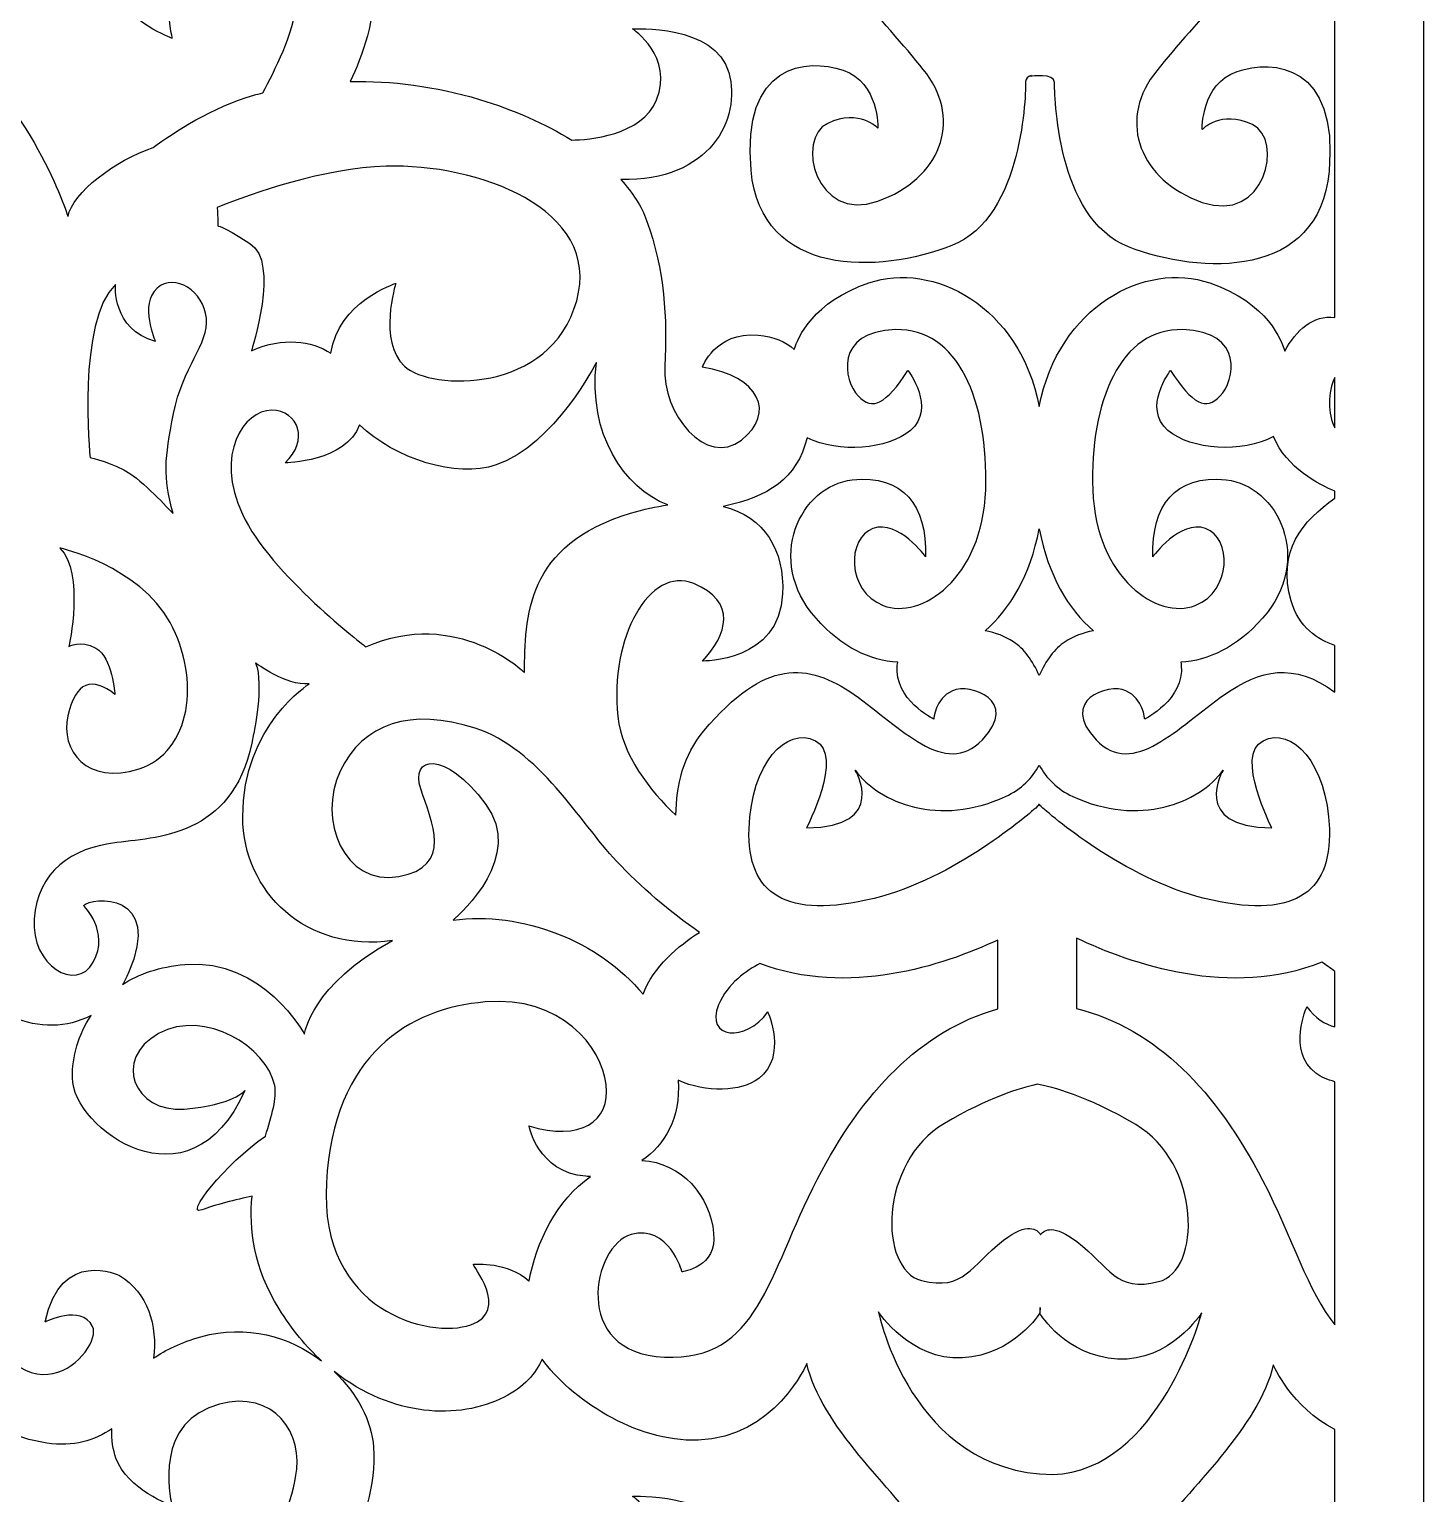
# Model space of a CAD drawing. Header units: centimetres. Extents: x -27.5 to -15.8, y -2.4 to 9.5.
# Drawn here: x -23.952 to -21.897, y 3.607 to 5.765 of the extents above; entities that cross this region are included whole.
import ezdxf

# ---------------------------------------------------------------- set-up
doc = ezdxf.new("R2010")
doc.units = ezdxf.units.CM
doc.header["$MEASUREMENT"] = 0
doc.layers.add('layer 1', color=7, linetype='Continuous')

msp = doc.modelspace()

# ---------------------------------------------------------------- linework, layer by layer
at = {"layer": 'layer 1', "color": 250}
for points, knots in [([(-21.89665, -2.43716), (-21.89665, -2.43716), (-27.5, -2.43716), (-27.5, -2.43716), (-27.5, -2.43716), (-27.5, -2.43716), (-27.5, 9.5), (-27.5, 9.5), (-27.5, 9.5), (-27.5, 9.5), (-21.89665, 9.5), (-21.89665, 9.5), (-21.89665, 9.5), (-21.89665, 9.5), (-21.89665, -2.43716), (-21.89665, -2.43716)], [0, 0, 0, 0, 0.2, 0.2, 0.2, 0.2, 0.4, 0.4, 0.4, 0.4, 0.6, 0.6, 0.6, 0.6, 1, 1, 1, 1]), ([(-23.82998, 5.85552), (-23.82967, 5.84287), (-23.8274, 5.83133), (-23.824, 5.82177), (-23.824, 5.82177), (-23.8073, 5.77493), (-23.74123, 5.75139), (-23.74123, 5.75139), (-23.74123, 5.75139), (-23.74123, 5.75139), (-23.77075, 5.86227), (-23.68688, 5.89573), (-23.68688, 5.89573), (-23.60302, 5.92922), (-23.55114, 5.87002), (-23.55751, 5.80561), (-23.55751, 5.80561), (-23.56234, 5.75683), (-23.58981, 5.70427), (-23.6077, 5.67092), (-23.6077, 5.67092), (-23.61218, 5.66978), (-23.61659, 5.66858), (-23.62096, 5.66733), (-23.62096, 5.66733), (-23.68154, 5.64993), (-23.73778, 5.61344), (-23.7692, 5.59049), (-23.7692, 5.59049), (-23.82429, 5.572), (-23.88833, 5.52378), (-23.89458, 5.48871), (-23.89458, 5.48871), (-23.89458, 5.48871), (-23.95504, 5.67267), (-24.06806, 5.72853), (-24.06806, 5.72853), (-24.12211, 5.75528), (-24.18336, 5.74363), (-24.23891, 5.71022), (-24.23891, 5.71022), (-24.23947, 5.73015), (-24.2495, 5.74974), (-24.27535, 5.76652), (-24.27535, 5.76652), (-24.27535, 5.76652), (-24.24549, 5.70039), (-24.30271, 5.67394), (-24.30271, 5.67394), (-24.35994, 5.64749), (-24.49183, 5.68276), (-24.50178, 5.74447), (-24.50178, 5.74447), (-24.50952, 5.7925), (-24.47506, 5.84052), (-24.45941, 5.85946), (-24.45941, 5.85946), (-24.45231, 5.85613), (-24.44459, 5.85322), (-24.43617, 5.85082), (-24.43617, 5.85082), (-24.30941, 5.81468), (-24.15045, 5.9022), (-24.09459, 5.98787), (-24.09459, 5.98787), (-24.09459, 5.98787), (-24.07739, 5.85658), (-23.92562, 5.83453), (-23.92562, 5.83453), (-23.88739, 5.82898), (-23.85518, 5.83798), (-23.82998, 5.85552)], [0, 0, 0, 0, 0.0526316, 0.0526316, 0.0526316, 0.0526316, 0.1052632, 0.1052632, 0.1052632, 0.1052632, 0.1578947, 0.1578947, 0.1578947, 0.1578947, 0.2105263, 0.2105263, 0.2105263, 0.2105263, 0.2631579, 0.2631579, 0.2631579, 0.2631579, 0.3157895, 0.3157895, 0.3157895, 0.3157895, 0.3684211, 0.3684211, 0.3684211, 0.3684211, 0.4210526, 0.4210526, 0.4210526, 0.4210526, 0.4736842, 0.4736842, 0.4736842, 0.4736842, 0.5263158, 0.5263158, 0.5263158, 0.5263158, 0.5789474, 0.5789474, 0.5789474, 0.5789474, 0.6315789, 0.6315789, 0.6315789, 0.6315789, 0.6842105, 0.6842105, 0.6842105, 0.6842105, 0.7368421, 0.7368421, 0.7368421, 0.7368421, 0.7894737, 0.7894737, 0.7894737, 0.7894737, 0.8421053, 0.8421053, 0.8421053, 0.8421053, 0.8947368, 0.8947368, 0.8947368, 0.8947368, 1, 1, 1, 1]), ([(-22.02772, 5.85458), (-22.02772, 5.85458), (-22.02772, 5.33978), (-22.02772, 5.33978), (-22.02772, 5.33978), (-22.05931, 5.34412), (-22.08468, 5.32121), (-22.10155, 5.29014), (-22.10155, 5.29014), (-22.10532, 5.30422), (-22.1256, 5.36147), (-22.21207, 5.39095), (-22.21207, 5.39095), (-22.3067, 5.42319), (-22.43469, 5.35689), (-22.46329, 5.20854), (-22.46329, 5.20854), (-22.49188, 5.35689), (-22.61989, 5.42319), (-22.71449, 5.39095), (-22.71449, 5.39095), (-22.7963, 5.36306), (-22.81891, 5.31033), (-22.82429, 5.29279), (-22.82429, 5.29279), (-22.83716, 5.3048), (-22.85491, 5.31187), (-22.87766, 5.31382), (-22.87766, 5.31382), (-22.94131, 5.31929), (-22.9598, 5.26651), (-22.9598, 5.26651), (-22.9598, 5.26651), (-22.87559, 5.25379), (-22.85096, 5.19921), (-22.9023, 5.15918), (-22.9023, 5.15918), (-22.95365, 5.11918), (-23.01935, 5.19739), (-23.01527, 5.26835), (-23.01527, 5.26835), (-23.01115, 5.33928), (-23.01527, 5.40841), (-23.04194, 5.48302), (-23.04194, 5.48302), (-23.04937, 5.50374), (-23.06236, 5.52392), (-23.07986, 5.54303), (-23.07986, 5.54303), (-22.94843, 5.54065), (-22.90179, 5.63199), (-22.92074, 5.70078), (-22.92074, 5.70078), (-22.94043, 5.7723), (-23.06253, 5.76533), (-23.06253, 5.76533), (-23.06253, 5.76533), (-23.06253, 5.76533), (-23.00149, 5.72344), (-23.02711, 5.66065), (-23.02711, 5.66065), (-23.04878, 5.60751), (-23.12817, 5.60181), (-23.15215, 5.60133), (-23.15215, 5.60133), (-23.19126, 5.62554), (-23.23786, 5.64611), (-23.28837, 5.66128), (-23.28837, 5.66128), (-23.35364, 5.68089), (-23.4184, 5.6888), (-23.47865, 5.68777), (-23.47865, 5.68777), (-23.46121, 5.72405), (-23.43997, 5.78116), (-23.44419, 5.83778), (-23.44419, 5.83778), (-23.44633, 5.86664), (-23.45892, 5.89667), (-23.47913, 5.92331), (-23.47913, 5.92331), (-23.39993, 5.87239), (-23.31285, 5.8713), (-23.25178, 5.9022), (-23.25178, 5.9022), (-23.22275, 5.9169), (-23.20532, 5.93691), (-23.19605, 5.95824), (-23.19605, 5.95824), (-23.15486, 5.9007), (-23.05901, 5.83579), (-22.96596, 5.83878), (-22.96596, 5.83878), (-22.85301, 5.84243), (-22.80577, 5.95158), (-22.80577, 5.95158), (-22.80577, 5.95158), (-22.78525, 5.86063), (-22.68052, 5.76785), (-22.62916, 5.69871), (-22.62916, 5.69871), (-22.57782, 5.62959), (-22.60863, 5.54408), (-22.70105, 5.51131), (-22.70105, 5.51131), (-22.79346, 5.47858), (-22.82222, 5.6041), (-22.77498, 5.62596), (-22.77498, 5.62596), (-22.72777, 5.64778), (-22.70105, 5.61866), (-22.70105, 5.61866), (-22.70105, 5.61866), (-22.70105, 5.61866), (-22.699, 5.68599), (-22.75239, 5.70417), (-22.75239, 5.70417), (-22.80577, 5.72236), (-22.9023, 5.71509), (-22.88793, 5.55681), (-22.88793, 5.55681), (-22.87354, 5.39853), (-22.699, 5.40401), (-22.5922, 5.44585), (-22.5922, 5.44585), (-22.48541, 5.48768), (-22.48335, 5.67326), (-22.48335, 5.6878), (-22.48335, 5.6878), (-22.48335, 5.6923), (-22.47999, 5.69489), (-22.47536, 5.69633), (-22.47536, 5.69633), (-22.47536, 5.69633), (-22.47569, 5.69515), (-22.47569, 5.69515), (-22.47569, 5.69515), (-22.47569, 5.69515), (-22.44078, 5.70062), (-22.44078, 5.68605), (-22.44078, 5.68605), (-22.44078, 5.67151), (-22.43873, 5.48595), (-22.33194, 5.44411), (-22.33194, 5.44411), (-22.22516, 5.40226), (-22.05059, 5.39678), (-22.03621, 5.55507), (-22.03621, 5.55507), (-22.02183, 5.71334), (-22.11835, 5.72061), (-22.17176, 5.70241), (-22.17176, 5.70241), (-22.22516, 5.68423), (-22.22309, 5.61693), (-22.22309, 5.61693), (-22.22309, 5.61693), (-22.22309, 5.61693), (-22.1964, 5.64604), (-22.14917, 5.6242), (-22.14917, 5.6242), (-22.10194, 5.60237), (-22.1307, 5.47685), (-22.22309, 5.5096), (-22.22309, 5.5096), (-22.31552, 5.54234), (-22.34631, 5.62784), (-22.29498, 5.69696), (-22.29498, 5.69696), (-22.24364, 5.76612), (-22.1389, 5.85888), (-22.11835, 5.94984), (-22.11835, 5.94984), (-22.11835, 5.94984), (-22.09088, 5.88633), (-22.02772, 5.85458)], [0, 0, 0, 0, 0.0222222, 0.0222222, 0.0222222, 0.0222222, 0.0444444, 0.0444444, 0.0444444, 0.0444444, 0.0666667, 0.0666667, 0.0666667, 0.0666667, 0.0888889, 0.0888889, 0.0888889, 0.0888889, 0.1111111, 0.1111111, 0.1111111, 0.1111111, 0.1333333, 0.1333333, 0.1333333, 0.1333333, 0.1555556, 0.1555556, 0.1555556, 0.1555556, 0.1777778, 0.1777778, 0.1777778, 0.1777778, 0.2, 0.2, 0.2, 0.2, 0.2222222, 0.2222222, 0.2222222, 0.2222222, 0.2444444, 0.2444444, 0.2444444, 0.2444444, 0.2666667, 0.2666667, 0.2666667, 0.2666667, 0.2888889, 0.2888889, 0.2888889, 0.2888889, 0.3111111, 0.3111111, 0.3111111, 0.3111111, 0.3333333, 0.3333333, 0.3333333, 0.3333333, 0.3555556, 0.3555556, 0.3555556, 0.3555556, 0.3777778, 0.3777778, 0.3777778, 0.3777778, 0.4, 0.4, 0.4, 0.4, 0.4222222, 0.4222222, 0.4222222, 0.4222222, 0.4444444, 0.4444444, 0.4444444, 0.4444444, 0.4666667, 0.4666667, 0.4666667, 0.4666667, 0.4888889, 0.4888889, 0.4888889, 0.4888889, 0.5111111, 0.5111111, 0.5111111, 0.5111111, 0.5333333, 0.5333333, 0.5333333, 0.5333333, 0.5555556, 0.5555556, 0.5555556, 0.5555556, 0.5777778, 0.5777778, 0.5777778, 0.5777778, 0.6, 0.6, 0.6, 0.6, 0.6222222, 0.6222222, 0.6222222, 0.6222222, 0.6444444, 0.6444444, 0.6444444, 0.6444444, 0.6666667, 0.6666667, 0.6666667, 0.6666667, 0.6888889, 0.6888889, 0.6888889, 0.6888889, 0.7111111, 0.7111111, 0.7111111, 0.7111111, 0.7333333, 0.7333333, 0.7333333, 0.7333333, 0.7555556, 0.7555556, 0.7555556, 0.7555556, 0.7777778, 0.7777778, 0.7777778, 0.7777778, 0.8, 0.8, 0.8, 0.8, 0.8222222, 0.8222222, 0.8222222, 0.8222222, 0.8444444, 0.8444444, 0.8444444, 0.8444444, 0.8666667, 0.8666667, 0.8666667, 0.8666667, 0.8888889, 0.8888889, 0.8888889, 0.8888889, 0.9111111, 0.9111111, 0.9111111, 0.9111111, 0.9333333, 0.9333333, 0.9333333, 0.9333333, 0.9555556, 0.9555556, 0.9555556, 0.9555556, 1, 1, 1, 1]), ([(-23.50725, 5.28719), (-23.53613, 5.30584), (-23.57686, 5.31157), (-23.62431, 5.29104), (-23.62431, 5.29104), (-23.62431, 5.29104), (-23.58182, 5.42121), (-23.6265, 5.44915), (-23.6265, 5.44915), (-23.67117, 5.47707), (-23.67381, 5.47476), (-23.67381, 5.47476), (-23.67381, 5.47476), (-23.67381, 5.47476), (-23.67358, 5.48618), (-23.67487, 5.50209), (-23.67487, 5.50209), (-23.62085, 5.52375), (-23.51792, 5.55985), (-23.42568, 5.56277), (-23.42568, 5.56277), (-23.29321, 5.56695), (-23.10713, 5.5013), (-23.14497, 5.3644), (-23.14497, 5.3644), (-23.18282, 5.22748), (-23.35945, 5.23169), (-23.39885, 5.268), (-23.39885, 5.268), (-23.43828, 5.30432), (-23.4116, 5.39021), (-23.4116, 5.39021), (-23.4116, 5.39021), (-23.4116, 5.39021), (-23.49644, 5.36317), (-23.50725, 5.28719)], [0, 0, 0, 0, 0.1, 0.1, 0.1, 0.1, 0.2, 0.2, 0.2, 0.2, 0.3, 0.3, 0.3, 0.3, 0.4, 0.4, 0.4, 0.4, 0.5, 0.5, 0.5, 0.5, 0.6, 0.6, 0.6, 0.6, 0.7, 0.7, 0.7, 0.7, 0.8, 0.8, 0.8, 0.8, 1, 1, 1, 1]), ([(-23.86218, 5.13375), (-23.86218, 5.13375), (-23.88186, 5.33613), (-23.82475, 5.38847), (-23.82475, 5.38847), (-23.82475, 5.38847), (-23.83011, 5.32184), (-23.76585, 5.30464), (-23.76585, 5.30464), (-23.76585, 5.30464), (-23.79011, 5.35944), (-23.76343, 5.38307), (-23.76343, 5.38307), (-23.73676, 5.40669), (-23.69431, 5.37771), (-23.69067, 5.33903), (-23.69067, 5.33903), (-23.68703, 5.30037), (-23.72583, 5.26705), (-23.73916, 5.19831), (-23.73916, 5.19831), (-23.75253, 5.12956), (-23.75457, 5.1074), (-23.73982, 5.05118), (-23.73982, 5.05118), (-23.73982, 5.05118), (-23.77966, 5.09432), (-23.80326, 5.11), (-23.80326, 5.11), (-23.82687, 5.12569), (-23.86218, 5.13375), (-23.86218, 5.13375)], [0, 0, 0, 0, 0.1111111, 0.1111111, 0.1111111, 0.1111111, 0.2222222, 0.2222222, 0.2222222, 0.2222222, 0.3333333, 0.3333333, 0.3333333, 0.3333333, 0.4444444, 0.4444444, 0.4444444, 0.4444444, 0.5555556, 0.5555556, 0.5555556, 0.5555556, 0.6666667, 0.6666667, 0.6666667, 0.6666667, 0.7777778, 0.7777778, 0.7777778, 0.7777778, 1, 1, 1, 1]), ([(-22.99879, 4.60662), (-23.03767, 4.64342), (-23.07783, 4.69441), (-23.08422, 4.75195), (-23.08422, 4.75195), (-23.09711, 4.86803), (-23.03696, 4.9746), (-22.97251, 4.94796), (-22.97251, 4.94796), (-22.90806, 4.92132), (-22.92311, 4.87184), (-22.95962, 4.83376), (-22.95962, 4.83376), (-22.95962, 4.83376), (-22.84578, 4.83188), (-22.84147, 4.93273), (-22.84147, 4.93273), (-22.83873, 4.99711), (-22.86773, 5.04628), (-22.92925, 5.06157), (-22.92925, 5.06157), (-22.86273, 5.07585), (-22.82061, 5.10154), (-22.8053, 5.16273), (-22.8053, 5.16273), (-22.75916, 5.1396), (-22.68606, 5.14529), (-22.65305, 5.17359), (-22.65305, 5.17359), (-22.6145, 5.20667), (-22.65678, 5.26175), (-22.65678, 5.26175), (-22.65678, 5.26175), (-22.68913, 5.21217), (-22.70903, 5.20227), (-22.73019, 5.22428), (-22.73019, 5.22428), (-22.75133, 5.24632), (-22.76632, 5.31936), (-22.67485, 5.32205), (-22.67485, 5.32205), (-22.58339, 5.32477), (-22.53766, 5.21673), (-22.54222, 5.08576), (-22.54222, 5.08576), (-22.5468, 4.95474), (-22.63827, 4.89397), (-22.69316, 4.91559), (-22.69316, 4.91559), (-22.74804, 4.9372), (-22.74652, 5.01552), (-22.7084, 5.02904), (-22.7084, 5.02904), (-22.67028, 5.04252), (-22.63066, 4.98715), (-22.63066, 4.98715), (-22.63066, 4.98715), (-22.62913, 5.06278), (-22.66266, 5.10869), (-22.7389, 5.10058), (-22.7389, 5.10058), (-22.81511, 5.09249), (-22.86846, 4.9831), (-22.79225, 4.89667), (-22.79225, 4.89667), (-22.75433, 4.85368), (-22.71263, 4.83442), (-22.67183, 4.8319), (-22.67183, 4.8319), (-22.67216, 4.83045), (-22.67241, 4.82902), (-22.67255, 4.82754), (-22.67255, 4.82754), (-22.67744, 4.77699), (-22.61877, 4.74815), (-22.61877, 4.74815), (-22.61877, 4.74815), (-22.61877, 4.74815), (-22.61715, 4.77846), (-22.59108, 4.78999), (-22.59108, 4.78999), (-22.565, 4.80155), (-22.49166, 4.77556), (-22.54707, 4.71781), (-22.54707, 4.71781), (-22.60249, 4.66008), (-22.66746, 4.73674), (-22.73621, 4.78431), (-22.73621, 4.78431), (-22.80495, 4.83188), (-22.86724, 4.8376), (-22.95748, 4.73103), (-22.95748, 4.73103), (-22.9878, 4.69518), (-22.99824, 4.65036), (-22.99879, 4.60662)], [0, 0, 0, 0, 0.04, 0.04, 0.04, 0.04, 0.08, 0.08, 0.08, 0.08, 0.12, 0.12, 0.12, 0.12, 0.16, 0.16, 0.16, 0.16, 0.2, 0.2, 0.2, 0.2, 0.24, 0.24, 0.24, 0.24, 0.28, 0.28, 0.28, 0.28, 0.32, 0.32, 0.32, 0.32, 0.36, 0.36, 0.36, 0.36, 0.4, 0.4, 0.4, 0.4, 0.44, 0.44, 0.44, 0.44, 0.48, 0.48, 0.48, 0.48, 0.52, 0.52, 0.52, 0.52, 0.56, 0.56, 0.56, 0.56, 0.6, 0.6, 0.6, 0.6, 0.64, 0.64, 0.64, 0.64, 0.68, 0.68, 0.68, 0.68, 0.72, 0.72, 0.72, 0.72, 0.76, 0.76, 0.76, 0.76, 0.8, 0.8, 0.8, 0.8, 0.84, 0.84, 0.84, 0.84, 0.88, 0.88, 0.88, 0.88, 0.92, 0.92, 0.92, 0.92, 1, 1, 1, 1]), ([(-22.02772, 5.08402), (-22.02772, 5.08402), (-22.02772, 5.07347), (-22.02772, 5.07347), (-22.02772, 5.07347), (-22.07459, 5.04054), (-22.11345, 4.99578), (-22.09202, 4.92224), (-22.09202, 4.92224), (-22.08069, 4.88334), (-22.05292, 4.8652), (-22.02772, 4.85681), (-22.02772, 4.85681), (-22.02772, 4.85681), (-22.02772, 4.78783), (-22.02772, 4.78783), (-22.02772, 4.78783), (-22.08853, 4.83267), (-22.13756, 4.82086), (-22.19038, 4.78431), (-22.19038, 4.78431), (-22.25913, 4.73674), (-22.32411, 4.66008), (-22.3795, 4.71781), (-22.3795, 4.71781), (-22.43492, 4.77556), (-22.36157, 4.80155), (-22.33551, 4.78999), (-22.33551, 4.78999), (-22.30945, 4.77846), (-22.30781, 4.74815), (-22.30781, 4.74815), (-22.30781, 4.74815), (-22.30781, 4.74815), (-22.24915, 4.77699), (-22.25404, 4.82754), (-22.25404, 4.82754), (-22.25418, 4.82902), (-22.25442, 4.83045), (-22.25474, 4.8319), (-22.25474, 4.8319), (-22.21397, 4.83442), (-22.17226, 4.85368), (-22.13434, 4.89667), (-22.13434, 4.89667), (-22.05813, 4.9831), (-22.11147, 5.09249), (-22.1877, 5.10058), (-22.1877, 5.10058), (-22.26393, 5.10869), (-22.29745, 5.06278), (-22.29593, 4.98715), (-22.29593, 4.98715), (-22.29593, 4.98715), (-22.2563, 5.04252), (-22.21819, 5.02904), (-22.21819, 5.02904), (-22.18008, 5.01552), (-22.17855, 4.9372), (-22.23344, 4.91559), (-22.23344, 4.91559), (-22.28832, 4.89397), (-22.37978, 4.95474), (-22.38436, 5.08576), (-22.38436, 5.08576), (-22.38893, 5.21673), (-22.3432, 5.32477), (-22.25172, 5.32205), (-22.25172, 5.32205), (-22.16025, 5.31936), (-22.17525, 5.24632), (-22.19641, 5.22428), (-22.19641, 5.22428), (-22.21754, 5.20227), (-22.23745, 5.21217), (-22.26981, 5.26175), (-22.26981, 5.26175), (-22.26981, 5.26175), (-22.31211, 5.20667), (-22.27353, 5.17359), (-22.27353, 5.17359), (-22.23972, 5.1446), (-22.16379, 5.13934), (-22.11793, 5.16452), (-22.11793, 5.16452), (-22.09956, 5.11801), (-22.04925, 5.0929), (-22.02772, 5.08402)], [0, 0, 0, 0, 0.0434783, 0.0434783, 0.0434783, 0.0434783, 0.0869565, 0.0869565, 0.0869565, 0.0869565, 0.1304348, 0.1304348, 0.1304348, 0.1304348, 0.173913, 0.173913, 0.173913, 0.173913, 0.2173913, 0.2173913, 0.2173913, 0.2173913, 0.2608696, 0.2608696, 0.2608696, 0.2608696, 0.3043478, 0.3043478, 0.3043478, 0.3043478, 0.3478261, 0.3478261, 0.3478261, 0.3478261, 0.3913043, 0.3913043, 0.3913043, 0.3913043, 0.4347826, 0.4347826, 0.4347826, 0.4347826, 0.4782609, 0.4782609, 0.4782609, 0.4782609, 0.5217391, 0.5217391, 0.5217391, 0.5217391, 0.5652174, 0.5652174, 0.5652174, 0.5652174, 0.6086957, 0.6086957, 0.6086957, 0.6086957, 0.6521739, 0.6521739, 0.6521739, 0.6521739, 0.6956522, 0.6956522, 0.6956522, 0.6956522, 0.7391304, 0.7391304, 0.7391304, 0.7391304, 0.7826087, 0.7826087, 0.7826087, 0.7826087, 0.826087, 0.826087, 0.826087, 0.826087, 0.8695652, 0.8695652, 0.8695652, 0.8695652, 0.9130435, 0.9130435, 0.9130435, 0.9130435, 1, 1, 1, 1]), ([(-23.01076, 5.06369), (-23.02769, 5.06128), (-23.04592, 5.05727), (-23.06545, 5.0515), (-23.06545, 5.0515), (-23.22013, 5.00583), (-23.22171, 4.89656), (-23.22171, 4.81665), (-23.22171, 4.81665), (-23.22171, 4.81665), (-23.32053, 4.91372), (-23.45588, 4.85472), (-23.45588, 4.85472), (-23.45588, 4.85472), (-23.59601, 4.96124), (-23.63763, 5.05009), (-23.63763, 5.05009), (-23.67928, 5.13892), (-23.63492, 5.20317), (-23.59476, 5.20317), (-23.59476, 5.20317), (-23.55462, 5.20317), (-23.53926, 5.15816), (-23.57468, 5.12577), (-23.57468, 5.12577), (-23.57468, 5.12577), (-23.48465, 5.12668), (-23.46527, 5.18182), (-23.46527, 5.18182), (-23.41247, 5.13149), (-23.32273, 5.10289), (-23.26373, 5.1228), (-23.26373, 5.1228), (-23.17748, 5.15193), (-23.11589, 5.27379), (-23.11589, 5.27379), (-23.11589, 5.27379), (-23.12853, 5.16863), (-23.07533, 5.08834), (-23.01076, 5.06369)], [0, 0, 0, 0, 0.0909091, 0.0909091, 0.0909091, 0.0909091, 0.1818182, 0.1818182, 0.1818182, 0.1818182, 0.2727273, 0.2727273, 0.2727273, 0.2727273, 0.3636364, 0.3636364, 0.3636364, 0.3636364, 0.4545455, 0.4545455, 0.4545455, 0.4545455, 0.5454545, 0.5454545, 0.5454545, 0.5454545, 0.6363636, 0.6363636, 0.6363636, 0.6363636, 0.7272727, 0.7272727, 0.7272727, 0.7272727, 0.8181818, 0.8181818, 0.8181818, 0.8181818, 1, 1, 1, 1]), ([(-22.02772, 5.25157), (-22.02772, 5.25157), (-22.02772, 5.17711), (-22.02772, 5.17711), (-22.02772, 5.17711), (-22.03818, 5.19725), (-22.03798, 5.23063), (-22.02772, 5.25157)], [0, 0, 0, 0, 0.3333333, 0.3333333, 0.3333333, 0.3333333, 1, 1, 1, 1]), ([(-22.46329, 5.0283), (-22.47669, 4.96001), (-22.50603, 4.90994), (-22.54312, 4.87833), (-22.54312, 4.87833), (-22.52787, 4.87539), (-22.51351, 4.87012), (-22.50144, 4.86217), (-22.50144, 4.86217), (-22.48606, 4.85205), (-22.4727, 4.83404), (-22.46329, 4.81229), (-22.46329, 4.81229), (-22.45388, 4.83404), (-22.44053, 4.85205), (-22.42514, 4.86217), (-22.42514, 4.86217), (-22.41308, 4.87012), (-22.39871, 4.87539), (-22.38347, 4.87833), (-22.38347, 4.87833), (-22.42055, 4.90994), (-22.44988, 4.96001), (-22.46329, 5.0283)], [0, 0, 0, 0, 0.1428571, 0.1428571, 0.1428571, 0.1428571, 0.2857143, 0.2857143, 0.2857143, 0.2857143, 0.4285714, 0.4285714, 0.4285714, 0.4285714, 0.5714286, 0.5714286, 0.5714286, 0.5714286, 0.7142857, 0.7142857, 0.7142857, 0.7142857, 1, 1, 1, 1]), ([(-23.89325, 4.85515), (-23.89325, 4.85515), (-23.86965, 4.96364), (-23.90655, 5.00024), (-23.90655, 5.00024), (-23.90655, 5.00024), (-23.78999, 4.97409), (-23.74425, 4.89044), (-23.74425, 4.89044), (-23.69849, 4.80679), (-23.71326, 4.69962), (-23.78999, 4.67477), (-23.78999, 4.67477), (-23.8667, 4.64996), (-23.90655, 4.70223), (-23.89474, 4.75321), (-23.89474, 4.75321), (-23.88293, 4.80419), (-23.85932, 4.8107), (-23.82537, 4.78457), (-23.82537, 4.78457), (-23.82537, 4.78457), (-23.82982, 4.83946), (-23.85341, 4.85254), (-23.85341, 4.85254), (-23.87702, 4.8656), (-23.89325, 4.85515), (-23.89325, 4.85515)], [0, 0, 0, 0, 0.125, 0.125, 0.125, 0.125, 0.25, 0.25, 0.25, 0.25, 0.375, 0.375, 0.375, 0.375, 0.5, 0.5, 0.5, 0.5, 0.625, 0.625, 0.625, 0.625, 0.75, 0.75, 0.75, 0.75, 1, 1, 1, 1]), ([(-23.8141, 4.35726), (-23.81112, 4.36228), (-23.80837, 4.36763), (-23.80591, 4.37331), (-23.80591, 4.37331), (-23.75251, 4.49518), (-23.86135, 4.48608), (-23.87162, 4.47336), (-23.87162, 4.47336), (-23.87162, 4.47336), (-23.83246, 4.4352), (-23.85733, 4.39003), (-23.85733, 4.39003), (-23.88221, 4.34484), (-23.9494, 4.38452), (-23.94441, 4.45395), (-23.94441, 4.45395), (-23.93945, 4.52337), (-23.88968, 4.55864), (-23.8225, 4.56635), (-23.8225, 4.56635), (-23.75532, 4.57407), (-23.64572, 4.57887), (-23.62109, 4.72622), (-23.62109, 4.72622), (-23.62109, 4.72622), (-23.60547, 4.79861), (-23.61806, 4.83074), (-23.61806, 4.83074), (-23.61806, 4.83074), (-23.57392, 4.79721), (-23.53922, 4.80002), (-23.53922, 4.80002), (-23.53922, 4.80002), (-23.63701, 4.73902), (-23.63701, 4.60395), (-23.63701, 4.60395), (-23.63701, 4.49333), (-23.54281, 4.40353), (-23.41639, 4.4219), (-23.41639, 4.4219), (-23.53625, 4.35718), (-23.5461, 4.28383), (-23.5461, 4.28383), (-23.5461, 4.28383), (-23.5461, 4.28383), (-23.60625, 4.39608), (-23.72224, 4.38656), (-23.72224, 4.38656), (-23.75949, 4.38353), (-23.78993, 4.37282), (-23.8141, 4.35726)], [0, 0, 0, 0, 0.0714286, 0.0714286, 0.0714286, 0.0714286, 0.1428571, 0.1428571, 0.1428571, 0.1428571, 0.2142857, 0.2142857, 0.2142857, 0.2142857, 0.2857143, 0.2857143, 0.2857143, 0.2857143, 0.3571429, 0.3571429, 0.3571429, 0.3571429, 0.4285714, 0.4285714, 0.4285714, 0.4285714, 0.5, 0.5, 0.5, 0.5, 0.5714286, 0.5714286, 0.5714286, 0.5714286, 0.6428571, 0.6428571, 0.6428571, 0.6428571, 0.7142857, 0.7142857, 0.7142857, 0.7142857, 0.7857143, 0.7857143, 0.7857143, 0.7857143, 0.8571429, 0.8571429, 0.8571429, 0.8571429, 1, 1, 1, 1]), ([(-23.04722, 4.34268), (-23.11144, 4.42132), (-23.22628, 4.46554), (-23.32721, 4.452), (-23.32721, 4.452), (-23.31433, 4.46301), (-23.22246, 4.54572), (-23.27899, 4.62253), (-23.27899, 4.62253), (-23.33971, 4.70498), (-23.391, 4.69303), (-23.3748, 4.64521), (-23.3748, 4.64521), (-23.35859, 4.59742), (-23.32623, 4.53049), (-23.4072, 4.51615), (-23.4072, 4.51615), (-23.48814, 4.50181), (-23.52725, 4.601), (-23.49351, 4.67152), (-23.49351, 4.67152), (-23.4598, 4.74204), (-23.38927, 4.76527), (-23.29474, 4.73484), (-23.29474, 4.73484), (-23.20024, 4.70438), (-23.14007, 4.59591), (-23.08638, 4.53883), (-23.08638, 4.53883), (-23.05078, 4.501), (-23.00766, 4.46402), (-22.96385, 4.43395), (-22.96385, 4.43395), (-22.99462, 4.41462), (-23.03196, 4.38317), (-23.04722, 4.34268)], [0, 0, 0, 0, 0.1, 0.1, 0.1, 0.1, 0.2, 0.2, 0.2, 0.2, 0.3, 0.3, 0.3, 0.3, 0.4, 0.4, 0.4, 0.4, 0.5, 0.5, 0.5, 0.5, 0.6, 0.6, 0.6, 0.6, 0.7, 0.7, 0.7, 0.7, 0.8, 0.8, 0.8, 0.8, 1, 1, 1, 1]), ([(-22.46329, 4.68044), (-22.47351, 4.66114), (-22.48957, 4.64474), (-22.51285, 4.6341), (-22.51285, 4.6341), (-22.61062, 4.58934), (-22.69863, 4.62399), (-22.73448, 4.67308), (-22.73448, 4.67308), (-22.73448, 4.67308), (-22.68395, 4.58934), (-22.80617, 4.58791), (-22.80617, 4.58791), (-22.80617, 4.58791), (-22.75076, 4.69471), (-22.79315, 4.71636), (-22.79315, 4.71636), (-22.8355, 4.73802), (-22.88765, 4.68317), (-22.89091, 4.58646), (-22.89091, 4.58646), (-22.89418, 4.48974), (-22.8355, 4.45221), (-22.70677, 4.48398), (-22.70677, 4.48398), (-22.58797, 4.51328), (-22.48027, 4.60651), (-22.46436, 4.62072), (-22.46436, 4.62072), (-22.46436, 4.62072), (-22.46424, 4.62253), (-22.46424, 4.62253), (-22.46424, 4.62253), (-22.46424, 4.62253), (-22.46391, 4.62223), (-22.46329, 4.62166), (-22.46329, 4.62166), (-22.46266, 4.62223), (-22.46233, 4.62253), (-22.46233, 4.62253), (-22.46233, 4.62253), (-22.46233, 4.62253), (-22.46225, 4.62072), (-22.46225, 4.62072), (-22.46225, 4.62072), (-22.44638, 4.60655), (-22.33866, 4.5133), (-22.21982, 4.48398), (-22.21982, 4.48398), (-22.09108, 4.45221), (-22.03242, 4.48974), (-22.03566, 4.58646), (-22.03566, 4.58646), (-22.03894, 4.68317), (-22.09108, 4.73802), (-22.13346, 4.71636), (-22.13346, 4.71636), (-22.17581, 4.69471), (-22.12041, 4.58791), (-22.12041, 4.58791), (-22.12041, 4.58791), (-22.24264, 4.58934), (-22.1921, 4.67308), (-22.1921, 4.67308), (-22.1921, 4.67308), (-22.22796, 4.62399), (-22.31597, 4.58934), (-22.41374, 4.6341), (-22.41374, 4.6341), (-22.43701, 4.64474), (-22.45308, 4.66114), (-22.46329, 4.68044)], [0, 0, 0, 0, 0.0526316, 0.0526316, 0.0526316, 0.0526316, 0.1052632, 0.1052632, 0.1052632, 0.1052632, 0.1578947, 0.1578947, 0.1578947, 0.1578947, 0.2105263, 0.2105263, 0.2105263, 0.2105263, 0.2631579, 0.2631579, 0.2631579, 0.2631579, 0.3157895, 0.3157895, 0.3157895, 0.3157895, 0.3684211, 0.3684211, 0.3684211, 0.3684211, 0.4210526, 0.4210526, 0.4210526, 0.4210526, 0.4736842, 0.4736842, 0.4736842, 0.4736842, 0.5263158, 0.5263158, 0.5263158, 0.5263158, 0.5789474, 0.5789474, 0.5789474, 0.5789474, 0.6315789, 0.6315789, 0.6315789, 0.6315789, 0.6842105, 0.6842105, 0.6842105, 0.6842105, 0.7368421, 0.7368421, 0.7368421, 0.7368421, 0.7894737, 0.7894737, 0.7894737, 0.7894737, 0.8421053, 0.8421053, 0.8421053, 0.8421053, 0.8947368, 0.8947368, 0.8947368, 0.8947368, 1, 1, 1, 1]), ([(-23.5209, 3.80257), (-23.56776, 3.83816), (-23.63143, 3.85706), (-23.69878, 3.83803), (-23.69878, 3.83803), (-23.7276, 3.82989), (-23.75061, 3.81892), (-23.76878, 3.80629), (-23.76878, 3.80629), (-23.76206, 3.85421), (-23.77723, 3.90322), (-23.81863, 3.92827), (-23.81863, 3.92827), (-23.81863, 3.92827), (-23.9057, 3.97013), (-23.9281, 3.85994), (-23.9281, 3.85994), (-23.9281, 3.85994), (-23.87586, 3.88638), (-23.85844, 3.85333), (-23.85844, 3.85333), (-23.84102, 3.82027), (-23.96792, 3.67479), (-24.05002, 3.93267), (-24.05002, 3.93267), (-24.05002, 3.93267), (-24.07988, 4.13985), (-24.14208, 4.19936), (-24.14208, 4.19936), (-24.2043, 4.25888), (-24.24161, 4.32281), (-24.20678, 4.38893), (-24.20678, 4.38893), (-24.17395, 4.45128), (-24.1256, 4.48028), (-24.05137, 4.47047), (-24.05137, 4.47047), (-24.057, 4.44637), (-24.05831, 4.42137), (-24.05233, 4.39695), (-24.05233, 4.39695), (-24.03207, 4.31407), (-23.93132, 4.27317), (-23.86062, 4.31159), (-23.86062, 4.31159), (-23.8794, 4.2834), (-23.88822, 4.2507), (-23.88822, 4.2198), (-23.88822, 4.2198), (-23.88822, 4.14616), (-23.71548, 4.0177), (-23.634, 4.20103), (-23.634, 4.20103), (-23.634, 4.20103), (-23.6503, 4.17939), (-23.72362, 4.1736), (-23.72362, 4.1736), (-23.79697, 4.16783), (-23.82956, 4.24721), (-23.76111, 4.28474), (-23.76111, 4.28474), (-23.69266, 4.32228), (-23.6014, 4.26455), (-23.59001, 4.20824), (-23.59001, 4.20824), (-23.58629, 4.1899), (-23.59432, 4.16464), (-23.6036, 4.13371), (-23.6036, 4.13371), (-23.66311, 4.09302), (-23.72457, 4.01426), (-23.69757, 4.02492), (-23.69757, 4.02492), (-23.67959, 4.03199), (-23.64626, 4.04015), (-23.6232, 4.04541), (-23.6232, 4.04541), (-23.62814, 3.99643), (-23.6216, 3.94024), (-23.58349, 3.87913), (-23.58349, 3.87913), (-23.56445, 3.84859), (-23.5433, 3.82323), (-23.5209, 3.80257)], [0, 0, 0, 0, 0.0454545, 0.0454545, 0.0454545, 0.0454545, 0.0909091, 0.0909091, 0.0909091, 0.0909091, 0.1363636, 0.1363636, 0.1363636, 0.1363636, 0.1818182, 0.1818182, 0.1818182, 0.1818182, 0.2272727, 0.2272727, 0.2272727, 0.2272727, 0.2727273, 0.2727273, 0.2727273, 0.2727273, 0.3181818, 0.3181818, 0.3181818, 0.3181818, 0.3636364, 0.3636364, 0.3636364, 0.3636364, 0.4090909, 0.4090909, 0.4090909, 0.4090909, 0.4545455, 0.4545455, 0.4545455, 0.4545455, 0.5, 0.5, 0.5, 0.5, 0.5454545, 0.5454545, 0.5454545, 0.5454545, 0.5909091, 0.5909091, 0.5909091, 0.5909091, 0.6363636, 0.6363636, 0.6363636, 0.6363636, 0.6818182, 0.6818182, 0.6818182, 0.6818182, 0.7272727, 0.7272727, 0.7272727, 0.7272727, 0.7727273, 0.7727273, 0.7727273, 0.7727273, 0.8181818, 0.8181818, 0.8181818, 0.8181818, 0.8636364, 0.8636364, 0.8636364, 0.8636364, 0.9090909, 0.9090909, 0.9090909, 0.9090909, 1, 1, 1, 1]), ([(-22.02772, 4.37604), (-22.02772, 4.37604), (-22.02772, 4.29482), (-22.02772, 4.29482), (-22.02772, 4.29482), (-22.04164, 4.29811), (-22.05704, 4.30783), (-22.06879, 4.32438), (-22.06879, 4.32438), (-22.06879, 4.32438), (-22.09829, 4.25903), (-22.0555, 4.22637), (-22.0555, 4.22637), (-22.04814, 4.22074), (-22.03858, 4.21653), (-22.02772, 4.21386), (-22.02772, 4.21386), (-22.02772, 4.21386), (-22.02772, 3.85584), (-22.02772, 3.85584), (-22.02772, 3.85584), (-22.06757, 3.90422), (-22.08949, 3.98286), (-22.13423, 4.06892), (-22.13423, 4.06892), (-22.20215, 4.19957), (-22.28935, 4.29139), (-22.4085, 4.32196), (-22.4085, 4.32196), (-22.4085, 4.32196), (-22.4085, 4.4255), (-22.4085, 4.4255), (-22.4085, 4.4255), (-22.32731, 4.38673), (-22.18139, 4.33638), (-22.0469, 4.38985), (-22.0469, 4.38985), (-22.04073, 4.38608), (-22.03415, 4.38149), (-22.02772, 4.37604)], [0, 0, 0, 0, 0.0909091, 0.0909091, 0.0909091, 0.0909091, 0.1818182, 0.1818182, 0.1818182, 0.1818182, 0.2727273, 0.2727273, 0.2727273, 0.2727273, 0.3636364, 0.3636364, 0.3636364, 0.3636364, 0.4545455, 0.4545455, 0.4545455, 0.4545455, 0.5454545, 0.5454545, 0.5454545, 0.5454545, 0.6363636, 0.6363636, 0.6363636, 0.6363636, 0.7272727, 0.7272727, 0.7272727, 0.7272727, 0.8181818, 0.8181818, 0.8181818, 0.8181818, 1, 1, 1, 1]), ([(-23.04878, 4.09766), (-23.01591, 4.12034), (-22.99146, 4.15956), (-22.99557, 4.21622), (-22.99557, 4.21622), (-22.95444, 4.19689), (-22.90233, 4.19908), (-22.8767, 4.21865), (-22.8767, 4.21865), (-22.83391, 4.25133), (-22.86342, 4.31668), (-22.86342, 4.31668), (-22.86342, 4.31668), (-22.8959, 4.27095), (-22.95639, 4.27746), (-22.93573, 4.32713), (-22.93573, 4.32713), (-22.92263, 4.35865), (-22.89409, 4.37807), (-22.87497, 4.38805), (-22.87497, 4.38805), (-22.74521, 4.33888), (-22.60573, 4.38469), (-22.52443, 4.4225), (-22.52443, 4.4225), (-22.52443, 4.4225), (-22.52443, 4.32128), (-22.52443, 4.32128), (-22.52443, 4.32128), (-22.63909, 4.28857), (-22.72367, 4.1981), (-22.7899, 4.07069), (-22.7899, 4.07069), (-22.8651, 3.92605), (-22.87585, 3.80234), (-23.01546, 3.80806), (-23.01546, 3.80806), (-23.15513, 3.81378), (-23.12073, 3.97361), (-23.06488, 3.98886), (-23.06488, 3.98886), (-23.00905, 4.00406), (-22.98971, 3.93364), (-22.98971, 3.93364), (-22.98971, 3.93364), (-22.98971, 3.93364), (-22.93705, 3.94059), (-22.94317, 3.99055), (-22.94317, 3.99055), (-22.94773, 4.0452), (-22.99086, 4.09532), (-23.04878, 4.09766)], [0, 0, 0, 0, 0.0714286, 0.0714286, 0.0714286, 0.0714286, 0.1428571, 0.1428571, 0.1428571, 0.1428571, 0.2142857, 0.2142857, 0.2142857, 0.2142857, 0.2857143, 0.2857143, 0.2857143, 0.2857143, 0.3571429, 0.3571429, 0.3571429, 0.3571429, 0.4285714, 0.4285714, 0.4285714, 0.4285714, 0.5, 0.5, 0.5, 0.5, 0.5714286, 0.5714286, 0.5714286, 0.5714286, 0.6428571, 0.6428571, 0.6428571, 0.6428571, 0.7142857, 0.7142857, 0.7142857, 0.7142857, 0.7857143, 0.7857143, 0.7857143, 0.7857143, 0.8571429, 0.8571429, 0.8571429, 0.8571429, 1, 1, 1, 1]), ([(-23.21515, 3.92023), (-23.21519, 3.92025), (-23.21524, 3.9203), (-23.21526, 3.92035), (-23.21526, 3.92035), (-23.24749, 3.94889), (-23.2926, 3.94506), (-23.29689, 3.94506), (-23.29689, 3.94506), (-23.30119, 3.94506), (-23.24105, 3.87656), (-23.30119, 3.85564), (-23.30119, 3.85564), (-23.36133, 3.83472), (-23.5246, 3.87466), (-23.51387, 4.06496), (-23.51387, 4.06496), (-23.50313, 4.25527), (-23.39142, 4.32188), (-23.27971, 4.33138), (-23.27971, 4.33138), (-23.168, 4.34092), (-23.10785, 4.26478), (-23.10142, 4.2096), (-23.10142, 4.2096), (-23.09498, 4.15442), (-23.14007, 4.12587), (-23.21526, 4.14869), (-23.21526, 4.14869), (-23.21526, 4.14869), (-23.20238, 4.08021), (-23.13148, 4.07448), (-23.13148, 4.07448), (-23.12919, 4.07429), (-23.12687, 4.0742), (-23.1245, 4.07417), (-23.1245, 4.07417), (-23.17434, 4.04043), (-23.20471, 3.9768), (-23.21515, 3.92023)], [0, 0, 0, 0, 0.0909091, 0.0909091, 0.0909091, 0.0909091, 0.1818182, 0.1818182, 0.1818182, 0.1818182, 0.2727273, 0.2727273, 0.2727273, 0.2727273, 0.3636364, 0.3636364, 0.3636364, 0.3636364, 0.4545455, 0.4545455, 0.4545455, 0.4545455, 0.5454545, 0.5454545, 0.5454545, 0.5454545, 0.6363636, 0.6363636, 0.6363636, 0.6363636, 0.7272727, 0.7272727, 0.7272727, 0.7272727, 0.8181818, 0.8181818, 0.8181818, 0.8181818, 1, 1, 1, 1]), ([(-22.46643, 4.21006), (-22.44463, 4.20618), (-22.39298, 4.19319), (-22.32112, 4.15077), (-22.32112, 4.15077), (-22.22445, 4.09366), (-22.22389, 3.93512), (-22.28744, 3.91925), (-22.28744, 3.91925), (-22.35098, 3.90337), (-22.35914, 3.94087), (-22.40805, 3.97842), (-22.40805, 3.97842), (-22.44123, 4.00391), (-22.45563, 3.99611), (-22.46146, 3.98848), (-22.46146, 3.98848), (-22.46637, 3.99645), (-22.48035, 4.00762), (-22.51612, 3.98016), (-22.51612, 3.98016), (-22.565, 3.94263), (-22.57315, 3.9051), (-22.6367, 3.92098), (-22.6367, 3.92098), (-22.70026, 3.93686), (-22.69968, 4.09542), (-22.60302, 4.15251), (-22.60302, 4.15251), (-22.53947, 4.19002), (-22.49172, 4.20451), (-22.46643, 4.21006)], [0, 0, 0, 0, 0.1111111, 0.1111111, 0.1111111, 0.1111111, 0.2222222, 0.2222222, 0.2222222, 0.2222222, 0.3333333, 0.3333333, 0.3333333, 0.3333333, 0.4444444, 0.4444444, 0.4444444, 0.4444444, 0.5555556, 0.5555556, 0.5555556, 0.5555556, 0.6666667, 0.6666667, 0.6666667, 0.6666667, 0.7777778, 0.7777778, 0.7777778, 0.7777778, 1, 1, 1, 1]), ([(-22.46209, 3.88132), (-22.46209, 3.88132), (-22.4618, 3.87161), (-22.4618, 3.87161), (-22.4618, 3.87161), (-22.4618, 3.87161), (-22.42434, 3.80951), (-22.34773, 3.80519), (-22.34773, 3.80519), (-22.27115, 3.80085), (-22.22389, 3.87303), (-22.22389, 3.87303), (-22.22389, 3.87303), (-22.22389, 3.87303), (-22.28618, 3.64077), (-22.44359, 3.63491), (-22.44359, 3.63491), (-22.44359, 3.63491), (-22.44359, 3.63499), (-22.44359, 3.63499), (-22.44359, 3.63499), (-22.65268, 3.63806), (-22.70026, 3.87478), (-22.70026, 3.87478), (-22.70026, 3.87478), (-22.70026, 3.87478), (-22.65302, 3.80262), (-22.5764, 3.80694), (-22.5764, 3.80694), (-22.49981, 3.81128), (-22.46233, 3.87335), (-22.46233, 3.87335), (-22.46233, 3.87335), (-22.46233, 3.87335), (-22.46209, 3.88132), (-22.46209, 3.88132)], [0, 0, 0, 0, 0.1, 0.1, 0.1, 0.1, 0.2, 0.2, 0.2, 0.2, 0.3, 0.3, 0.3, 0.3, 0.4, 0.4, 0.4, 0.4, 0.5, 0.5, 0.5, 0.5, 0.6, 0.6, 0.6, 0.6, 0.7, 0.7, 0.7, 0.7, 0.8, 0.8, 0.8, 0.8, 1, 1, 1, 1]), ([(-23.82984, 3.70248), (-23.83068, 3.68616), (-23.82823, 3.6712), (-23.824, 3.65933), (-23.824, 3.65933), (-23.8073, 3.61249), (-23.74123, 3.58895), (-23.74123, 3.58895), (-23.74123, 3.58895), (-23.74123, 3.58895), (-23.77075, 3.69983), (-23.68688, 3.7333), (-23.68688, 3.7333), (-23.60302, 3.76678), (-23.55114, 3.70759), (-23.55751, 3.64317), (-23.55751, 3.64317), (-23.56234, 3.59439), (-23.58981, 3.54183), (-23.6077, 3.50848), (-23.6077, 3.50848), (-23.61218, 3.50734), (-23.61659, 3.50614), (-23.62096, 3.50489), (-23.62096, 3.50489), (-23.68154, 3.48749), (-23.73778, 3.451), (-23.7692, 3.42805), (-23.7692, 3.42805), (-23.82429, 3.40957), (-23.88833, 3.36134), (-23.89458, 3.32628), (-23.89458, 3.32628), (-23.89458, 3.32628), (-23.95504, 3.51023), (-24.06806, 3.56609), (-24.06806, 3.56609), (-24.12211, 3.59284), (-24.18336, 3.58119), (-24.23891, 3.54778), (-24.23891, 3.54778), (-24.23947, 3.56771), (-24.2495, 3.5873), (-24.27535, 3.60408), (-24.27535, 3.60408), (-24.27535, 3.60408), (-24.24549, 3.53796), (-24.30271, 3.5115), (-24.30271, 3.5115), (-24.35994, 3.48506), (-24.49183, 3.52032), (-24.50178, 3.58203), (-24.50178, 3.58203), (-24.51075, 3.63772), (-24.46303, 3.69338), (-24.4536, 3.70373), (-24.4536, 3.70373), (-24.44815, 3.70146), (-24.44235, 3.69944), (-24.43617, 3.69767), (-24.43617, 3.69767), (-24.30941, 3.66153), (-24.15045, 3.74905), (-24.09459, 3.83472), (-24.09459, 3.83472), (-24.09459, 3.83472), (-24.07739, 3.70343), (-23.92562, 3.68138), (-23.92562, 3.68138), (-23.88732, 3.67582), (-23.85506, 3.68487), (-23.82984, 3.70248)], [0, 0, 0, 0, 0.0526316, 0.0526316, 0.0526316, 0.0526316, 0.1052632, 0.1052632, 0.1052632, 0.1052632, 0.1578947, 0.1578947, 0.1578947, 0.1578947, 0.2105263, 0.2105263, 0.2105263, 0.2105263, 0.2631579, 0.2631579, 0.2631579, 0.2631579, 0.3157895, 0.3157895, 0.3157895, 0.3157895, 0.3684211, 0.3684211, 0.3684211, 0.3684211, 0.4210526, 0.4210526, 0.4210526, 0.4210526, 0.4736842, 0.4736842, 0.4736842, 0.4736842, 0.5263158, 0.5263158, 0.5263158, 0.5263158, 0.5789474, 0.5789474, 0.5789474, 0.5789474, 0.6315789, 0.6315789, 0.6315789, 0.6315789, 0.6842105, 0.6842105, 0.6842105, 0.6842105, 0.7368421, 0.7368421, 0.7368421, 0.7368421, 0.7894737, 0.7894737, 0.7894737, 0.7894737, 0.8421053, 0.8421053, 0.8421053, 0.8421053, 0.8947368, 0.8947368, 0.8947368, 0.8947368, 1, 1, 1, 1]), ([(-22.02772, 3.70144), (-22.02772, 3.70144), (-22.02772, 3.17734), (-22.02772, 3.17734), (-22.02772, 3.17734), (-22.05931, 3.18168), (-22.08468, 3.15877), (-22.10155, 3.12771), (-22.10155, 3.12771), (-22.10532, 3.14179), (-22.1256, 3.19903), (-22.21207, 3.22852), (-22.21207, 3.22852), (-22.3067, 3.26075), (-22.43469, 3.19445), (-22.46329, 3.0461), (-22.46329, 3.0461), (-22.49188, 3.19445), (-22.61989, 3.26075), (-22.71449, 3.22852), (-22.71449, 3.22852), (-22.7963, 3.20063), (-22.81891, 3.1479), (-22.82429, 3.13035), (-22.82429, 3.13035), (-22.83716, 3.14237), (-22.85491, 3.14943), (-22.87766, 3.15138), (-22.87766, 3.15138), (-22.94131, 3.15686), (-22.9598, 3.10408), (-22.9598, 3.10408), (-22.9598, 3.10408), (-22.87559, 3.09135), (-22.85096, 3.03677), (-22.9023, 2.99675), (-22.9023, 2.99675), (-22.95365, 2.95674), (-23.01935, 3.03496), (-23.01527, 3.10591), (-23.01527, 3.10591), (-23.01115, 3.17685), (-23.01527, 3.24598), (-23.04194, 3.32058), (-23.04194, 3.32058), (-23.04937, 3.34131), (-23.06236, 3.36148), (-23.07986, 3.3806), (-23.07986, 3.3806), (-22.94843, 3.37821), (-22.90179, 3.46956), (-22.92074, 3.53835), (-22.92074, 3.53835), (-22.94043, 3.60987), (-23.06253, 3.60289), (-23.06253, 3.60289), (-23.06253, 3.60289), (-23.06253, 3.60289), (-23.00149, 3.56101), (-23.02711, 3.49821), (-23.02711, 3.49821), (-23.04878, 3.44507), (-23.12817, 3.43938), (-23.15215, 3.4389), (-23.15215, 3.4389), (-23.19126, 3.46311), (-23.23786, 3.48368), (-23.28837, 3.49884), (-23.28837, 3.49884), (-23.35364, 3.51845), (-23.4184, 3.52637), (-23.47865, 3.52533), (-23.47865, 3.52533), (-23.46121, 3.56162), (-23.43997, 3.61872), (-23.44419, 3.67534), (-23.44419, 3.67534), (-23.44706, 3.71399), (-23.46866, 3.75471), (-23.5022, 3.78664), (-23.5022, 3.78664), (-23.41728, 3.71976), (-23.31886, 3.71512), (-23.25178, 3.74905), (-23.25178, 3.74905), (-23.22275, 3.76375), (-23.20532, 3.78376), (-23.19605, 3.8051), (-23.19605, 3.8051), (-23.15486, 3.74755), (-23.05901, 3.68264), (-22.96596, 3.68564), (-22.96596, 3.68564), (-22.85301, 3.68928), (-22.80577, 3.79843), (-22.80577, 3.79843), (-22.80577, 3.79843), (-22.78525, 3.70748), (-22.68052, 3.6147), (-22.62916, 3.54557), (-22.62916, 3.54557), (-22.57782, 3.47644), (-22.60863, 3.39093), (-22.70105, 3.35816), (-22.70105, 3.35816), (-22.79346, 3.32543), (-22.82222, 3.45095), (-22.77498, 3.47281), (-22.77498, 3.47281), (-22.72777, 3.49463), (-22.70105, 3.46551), (-22.70105, 3.46551), (-22.70105, 3.46551), (-22.70105, 3.46551), (-22.699, 3.53284), (-22.75239, 3.55102), (-22.75239, 3.55102), (-22.80577, 3.56922), (-22.9023, 3.56194), (-22.88793, 3.40366), (-22.88793, 3.40366), (-22.87354, 3.24539), (-22.699, 3.25087), (-22.5922, 3.2927), (-22.5922, 3.2927), (-22.48541, 3.33454), (-22.48335, 3.52011), (-22.48335, 3.53465), (-22.48335, 3.53465), (-22.48335, 3.53915), (-22.47999, 3.54175), (-22.47536, 3.54318), (-22.47536, 3.54318), (-22.47536, 3.54318), (-22.47569, 3.542), (-22.47569, 3.542), (-22.47569, 3.542), (-22.47569, 3.542), (-22.44078, 3.54747), (-22.44078, 3.5329), (-22.44078, 3.5329), (-22.44078, 3.51836), (-22.43873, 3.3328), (-22.33194, 3.29096), (-22.33194, 3.29096), (-22.22516, 3.24911), (-22.05059, 3.24364), (-22.03621, 3.40192), (-22.03621, 3.40192), (-22.02183, 3.56019), (-22.11835, 3.56747), (-22.17176, 3.54927), (-22.17176, 3.54927), (-22.22516, 3.53109), (-22.22309, 3.46379), (-22.22309, 3.46379), (-22.22309, 3.46379), (-22.22309, 3.46379), (-22.1964, 3.49289), (-22.14917, 3.47105), (-22.14917, 3.47105), (-22.10194, 3.44922), (-22.1307, 3.3237), (-22.22309, 3.35645), (-22.22309, 3.35645), (-22.31552, 3.38919), (-22.34631, 3.47469), (-22.29498, 3.54382), (-22.29498, 3.54382), (-22.24364, 3.61297), (-22.1389, 3.70573), (-22.11835, 3.7967), (-22.11835, 3.7967), (-22.11835, 3.7967), (-22.09088, 3.73318), (-22.02772, 3.70144)], [0, 0, 0, 0, 0.0222222, 0.0222222, 0.0222222, 0.0222222, 0.0444444, 0.0444444, 0.0444444, 0.0444444, 0.0666667, 0.0666667, 0.0666667, 0.0666667, 0.0888889, 0.0888889, 0.0888889, 0.0888889, 0.1111111, 0.1111111, 0.1111111, 0.1111111, 0.1333333, 0.1333333, 0.1333333, 0.1333333, 0.1555556, 0.1555556, 0.1555556, 0.1555556, 0.1777778, 0.1777778, 0.1777778, 0.1777778, 0.2, 0.2, 0.2, 0.2, 0.2222222, 0.2222222, 0.2222222, 0.2222222, 0.2444444, 0.2444444, 0.2444444, 0.2444444, 0.2666667, 0.2666667, 0.2666667, 0.2666667, 0.2888889, 0.2888889, 0.2888889, 0.2888889, 0.3111111, 0.3111111, 0.3111111, 0.3111111, 0.3333333, 0.3333333, 0.3333333, 0.3333333, 0.3555556, 0.3555556, 0.3555556, 0.3555556, 0.3777778, 0.3777778, 0.3777778, 0.3777778, 0.4, 0.4, 0.4, 0.4, 0.4222222, 0.4222222, 0.4222222, 0.4222222, 0.4444444, 0.4444444, 0.4444444, 0.4444444, 0.4666667, 0.4666667, 0.4666667, 0.4666667, 0.4888889, 0.4888889, 0.4888889, 0.4888889, 0.5111111, 0.5111111, 0.5111111, 0.5111111, 0.5333333, 0.5333333, 0.5333333, 0.5333333, 0.5555556, 0.5555556, 0.5555556, 0.5555556, 0.5777778, 0.5777778, 0.5777778, 0.5777778, 0.6, 0.6, 0.6, 0.6, 0.6222222, 0.6222222, 0.6222222, 0.6222222, 0.6444444, 0.6444444, 0.6444444, 0.6444444, 0.6666667, 0.6666667, 0.6666667, 0.6666667, 0.6888889, 0.6888889, 0.6888889, 0.6888889, 0.7111111, 0.7111111, 0.7111111, 0.7111111, 0.7333333, 0.7333333, 0.7333333, 0.7333333, 0.7555556, 0.7555556, 0.7555556, 0.7555556, 0.7777778, 0.7777778, 0.7777778, 0.7777778, 0.8, 0.8, 0.8, 0.8, 0.8222222, 0.8222222, 0.8222222, 0.8222222, 0.8444444, 0.8444444, 0.8444444, 0.8444444, 0.8666667, 0.8666667, 0.8666667, 0.8666667, 0.8888889, 0.8888889, 0.8888889, 0.8888889, 0.9111111, 0.9111111, 0.9111111, 0.9111111, 0.9333333, 0.9333333, 0.9333333, 0.9333333, 0.9555556, 0.9555556, 0.9555556, 0.9555556, 1, 1, 1, 1])]:
    msp.add_open_spline(points, degree=3, knots=knots, dxfattribs=at)

doc.saveas('drawing.dxf')
